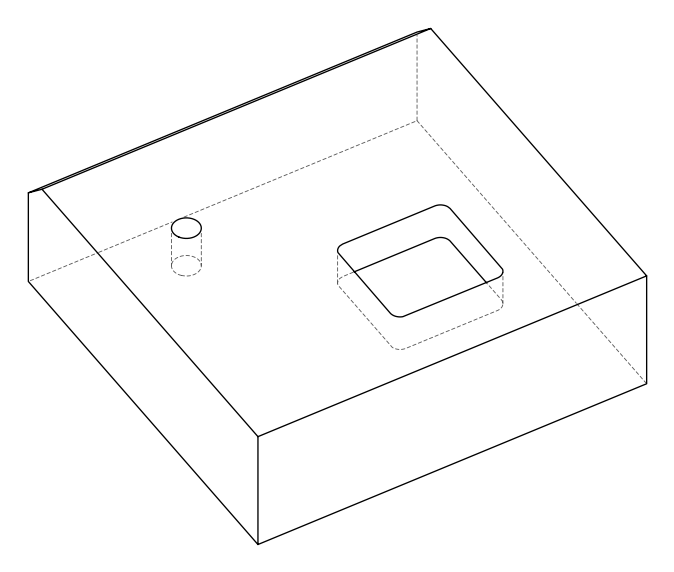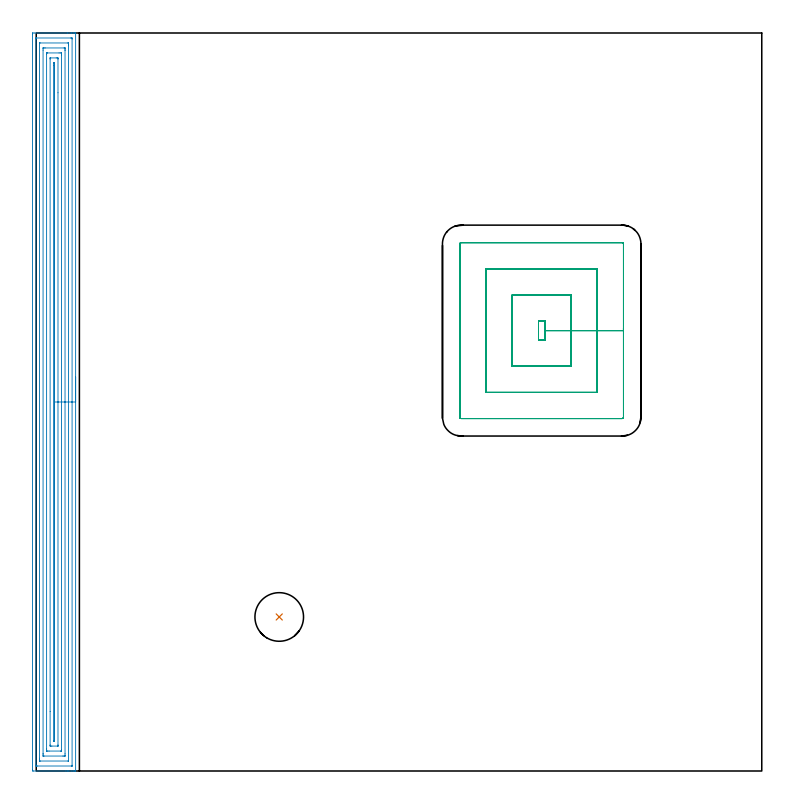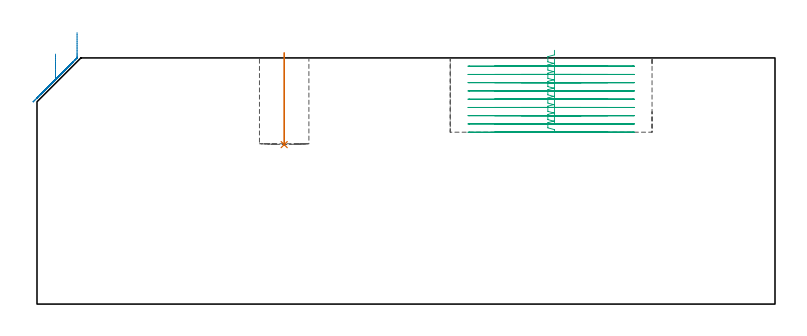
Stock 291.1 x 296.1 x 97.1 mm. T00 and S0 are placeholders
(PLAN: 3 operations, 2 tool changes, 28.9 min)
(1 INDEXABLE_INSERT_DRILL_BLIND_HOLE_FROM_SOLID | STEP1POCKET | NXT0302_010 | 0.15 min | 10134 mm3)
(2 AREA_MILL | FG_CHAMFER_SURFACE | UGT0205_001 | 16.78 min | 44311 mm3)
(3 MILL_RECTANGULAR_POCKET | POCKET_RECTANGULAR_STRAIGHT | UGT0201_132 | Follow Part, ap 3.5, ae 75% | 12.01 min | 195913 mm3)
(TOOL NXT0302_010 | Index. Insert Drill 19.5mm [880-D1950L25-05] | D19.5 PA176 FL98 Z2)
(TOOL UGT0205_001 | Chamfer Mill 20 x 3 x 45 deg. | D20 FL50 Z2)
(TOOL UGT0201_132 | Carbide End Mill 14.0 | D14 FL30 Z4)
(OP 1 INDEXABLE_INSERT_DRILL_BLIND_HOLE_FROM_SOLID)
G17 G21 G94 G90
T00 M6
G54
G17 G0 G90 X97.5 Y61.8 S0 M3
G43 Z107.1 H1
G94 G81 G98 Z62.9 F250. R99.1
G80
M5
M2
(OP 2 AREA_MILL)
G17 G21 G94 G90
T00 M6
G54
G17 G0 G90 X15.8 Y158.05 S1061 M3
G43 Z107.1 H0
G94 G1 Y158.012 Z106.228 F250.
Y157.898 Z105.363
Y157.709 Z104.512
Y157.447 Z103.68
Y157.113 Z102.874
Y156.71 Z102.1
Y156.241 Z101.364
Y155.71 Z100.672
Y155.121 Z100.029
Y154.478 Z99.439
Y153.786 Z98.908
Y153.05 Z98.44
Y152.276 Z98.037
Y151.47 Z97.703
Y150.638 Z97.441
Y149.786 Z97.252
Y148.922 Z97.138
Y148.05 Z97.1
Y0.174
X15.797 Y0.01 Z97.088
X15.738 Y0.007 Z97.03
X15.324 Y0. Z96.623
X14.988 Z96.287
X14.294 Z95.589
X13.054 Z94.351
X12.508 Z93.803
X11.888 Z93.183
X-1.16 Z80.137
X-1.492 Y0.01 Z79.806
X-1.499 Y0.34 Z79.799
Y0.355
Y295.48 Z79.801
X-1.494 Y296.087 Z79.804
X-1.492 Y296.093 Z79.806
X-0.887 Y296.1 Z80.41
X12.508 Z93.803
X13.947 Z95.243
X14.294 Z95.589
X14.988 Z96.287
X15.324 Z96.624
X15.738 Y296.093 Z97.03
X15.805 Y296.09 Z97.095
X15.8 Y295.93 Z97.1
Y148.05
X14.386 Z95.686
X14.385 Y2.316 Z95.685
X14.384 Y2.224 Z95.684
X14.379 Y2.041 Z95.679
X14.376 Y2.008 Z95.676
X14.369 Y2.006 Z95.669
X14.345 Y2.003 Z95.645
X14.294 Y2.001 Z95.594
X0.412 Z81.712
X0.006 Y2.007 Z81.306
X-0.051 Y2.01 Z81.249
X-0.079 Y2.017 Z81.221
X-0.086 Y2.407 Z81.214
X-0.085 Y293.784 Z81.215
X-0.084 Y293.876 Z81.216
X-0.079 Y294.059 Z81.221
X-0.076 Y294.092 Z81.224
X-0.069 Y294.094 Z81.231
X-0.045 Y294.097 Z81.255
X0.006 Y294.099 Z81.306
X13.888 Z95.188
X14.294 Y294.093 Z95.594
X14.351 Y294.09 Z95.651
X14.379 Y294.082 Z95.679
X14.385 Y293.693 Z95.685
X14.386 Y148.05 Z95.686
X12.971 Z94.271
Y4.194
X12.97 Y4.078 Z94.27
X12.967 Y4.022 Z94.267
X12.966 Y4.014 Z94.266
X12.951 Y4.01 Z94.251
X12.896 Y4.005 Z94.196
X12.702 Y4.001 Z94.002
X1.598 Y4. Z82.898
X1.468 Y4.002 Z82.768
X1.365 Y4.007 Z82.665
X1.336 Y4.01 Z82.636
X1.334 Y4.016 Z82.634
X1.332 Y4.04 Z82.632
X1.33 Y4.194 Z82.63
X1.329 Y4.658 Z82.629
X1.328 Y5.088 Z82.628
X1.329 Y291.906 Z82.629
X1.33 Y292.022 Z82.63
X1.333 Y292.078 Z82.633
X1.334 Y292.086 Z82.634
X1.349 Y292.09 Z82.649
X1.404 Y292.095 Z82.704
X1.598 Y292.1 Z82.898
X12.702 Y292.099 Z94.002
X12.832 Y292.098 Z94.132
X12.935 Y292.093 Z94.235
X12.964 Y292.09 Z94.264
X12.966 Y292.084 Z94.266
X12.968 Y292.06 Z94.268
X12.97 Y291.906 Z94.27
X12.971 Y291.442 Z94.271
Y291.012
Y148.05
X11.557 Z92.857
Y6.875
X11.553 Y6.043 Z92.853
X11.551 Y6.019 Z92.851
X11.54 Y6.01 Z92.84
X11.487 Y6.005 Z92.787
X11.378 Y6.002 Z92.678
X11.159 Y6. Z92.459
X10.722 Z92.022
X3.132 Z84.432
X2.919 Y6.001 Z84.219
X2.812 Y6.005 Z84.112
X2.761 Y6.01 Z84.061
X2.749 Y6.017 Z84.049
X2.748 Y6.035 Z84.048
X2.743 Y6.817 Z84.043
Y6.875
Y289.225
X2.747 Y290.057 Z84.047
X2.749 Y290.082 Z84.049
X2.76 Y290.09 Z84.06
X2.813 Y290.095 Z84.113
X2.922 Y290.098 Z84.222
X3.141 Y290.1 Z84.441
X3.578 Z84.878
X11.168 Z92.468
X11.381 Y290.099 Z92.681
X11.488 Y290.095 Z92.788
X11.539 Y290.09 Z92.839
X11.551 Y290.083 Z92.851
X11.552 Y290.065 Z92.852
X11.557 Y289.283 Z92.857
Y289.225
Y148.05
X10.143 Z91.443
X10.142 Y8.662 Z91.442
X10.141 Y8.35 Z91.441
X10.136 Y8.035 Z91.436
X10.133 Y8.009 Z91.433
X10.118 Y8.006 Z91.418
X10.077 Y8.003 Z91.377
X9.994 Y8.001 Z91.294
X9.829 Y8. Z91.129
X5.132 Z86.432
X4.471 Y8.002 Z85.771
X4.236 Y8.004 Z85.536
X4.175 Y8.01 Z85.475
X4.164 Y8.027 Z85.464
X4.161 Y8.078 Z85.461
X4.158 Y8.662 Z85.458
X4.157 Y8.976 Z85.457
X4.158 Y287.438 Z85.458
X4.159 Y287.75 Z85.459
X4.164 Y288.065 Z85.464
X4.167 Y288.091 Z85.467
X4.182 Y288.094 Z85.482
X4.223 Y288.097 Z85.523
X4.306 Y288.099 Z85.606
X4.471 Y288.1 Z85.771
X9.168 Z90.468
X9.829 Y288.098 Z91.129
X10.064 Y288.096 Z91.364
X10.125 Y288.09 Z91.425
X10.136 Y288.073 Z91.436
X10.138 Y288.022 Z91.438
X10.142 Y287.438 Z91.442
X10.143 Y287.124 Z91.443
Y148.05
X8.729 Z90.029
X8.728 Y10.449 Z90.028
X8.725 Y10.106 Z90.025
X8.722 Y10.022 Z90.022
X8.721 Y10.01 Z90.021
X8.695 Y10.006 Z89.995
X8.641 Y10.003 Z89.941
X8.491 Y10. Z89.791
X6.257 Z87.557
X5.811 Y10.002 Z87.111
X5.622 Y10.007 Z86.922
X5.583 Y10.01 Z86.883
X5.578 Y10.078 Z86.878
X5.574 Y10.239 Z86.874
X5.572 Y10.449 Z86.872
X5.571 Y23.877 Z86.871
X5.572 Y285.651 Z86.872
X5.575 Y285.994 Z86.875
X5.577 Y286.078 Z86.877
X5.579 Y286.09 Z86.879
X5.605 Y286.094 Z86.905
X5.659 Y286.097 Z86.959
X5.809 Y286.1 Z87.109
X8.043 Z89.343
X8.489 Y286.098 Z89.789
X8.678 Y286.093 Z89.978
X8.717 Y286.09 Z90.017
X8.722 Y286.022 Z90.022
X8.726 Y285.861 Z90.026
X8.728 Y285.651 Z90.028
X8.729 Y272.129 Z90.029
Y148.05
X7.315 Z88.615
X7.314 Y12.236 Z88.614
X7.312 Y12.073 Z88.612
X7.309 Y12.018 Z88.609
X7.306 Y12.01 Z88.606
X7.297 Y12.006 Z88.597
X7.268 Y12.003 Z88.568
X7.15 Y12.001 Z88.45
X7.071 Y12.003 Z88.371
X7.009 Y12.007 Z88.309
X6.995 Y12.01 Z88.295
X6.992 Y12.026 Z88.292
X6.989 Y12.071 Z88.289
X6.986 Y12.236 Z88.286
X6.985 Y283.135 Z88.285
X6.988 Y283.864 Z88.288
X6.99 Y284.025 Z88.29
X6.992 Y284.076 Z88.292
X7.033 Y284.09 Z88.333
X7.15 Y284.096 Z88.45
X7.229 Z88.529
X7.291 Y284.093 Z88.591
X7.305 Y284.09 Z88.605
X7.308 Y284.074 Z88.608
X7.311 Y284.029 Z88.611
X7.314 Y283.864 Z88.614
X7.315 Y148.05 Z88.615
Y147.178 Z88.653
Y146.313 Z88.767
Y145.462 Z88.955
Y144.63 Z89.218
Y143.824 Z89.552
Y143.05 Z89.954
Y142.314 Z90.423
Y141.622 Z90.954
Y140.979 Z91.544
Y140.39 Z92.187
Y139.858 Z92.879
Y139.39 Z93.615
Y138.987 Z94.388
Y138.653 Z95.194
Y138.391 Z96.026
Y138.202 Z96.878
Y138.088 Z97.743
Y138.05 Z98.615
G0 Z107.1
M5
M2
(OP 3 MILL_RECTANGULAR_POCKET)
G17 G21 G94 G90
T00 M6
G54
G17 G0 G90 X204.1 Y173.754 S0 M3
G43 Z107.1 H0
Z100.1
G94 G1 Y180.5 Z98.292 F250.
X201.5 Z97.596
Y172.9 Z95.559
X204.1 Z94.863
Y176.7 Z93.844
Y180.5 F500.
X201.5
Y172.9
X204.1
Y176.7
X214.6
Y191.
X191.
Y162.4
X214.6
Y176.7
X225.1
Y201.5
X180.5
Y151.9
X225.1
Y176.7
X235.6
Y211.5
G3 X235.1 Y212. R0.5
G1 X170.5
G3 X170. Y211.5 R0.5
G1 Y141.9
G3 X170.5 Y141.4 R0.5
G1 X235.1
G3 X235.6 Y141.9 R0.5
G1 Y176.7
Y177.7
G0 X204.1 Y173.754 Z96.844
G1 Y180.5 Z95.037 F250.
X201.5 Z94.34
Y172.9 Z92.304
X204.1 Z91.607
Y176.7 Z90.589
Y180.5 F500.
X201.5
Y172.9
X204.1
Y176.7
X214.6
Y191.
X191.
Y162.4
X214.6
Y176.7
X225.1
Y201.5
X180.5
Y151.9
X225.1
Y176.7
X235.6
Y211.5
G3 X235.1 Y212. R0.5
G1 X170.5
G3 X170. Y211.5 R0.5
G1 Y141.9
G3 X170.5 Y141.4 R0.5
G1 X235.1
G3 X235.6 Y141.9 R0.5
G1 Y176.7
Y177.7
G0 X204.1 Y173.754 Z93.589
G1 Y180.5 Z91.781 F250.
X201.5 Z91.085
Y172.9 Z89.048
X204.1 Z88.351
Y176.7 Z87.333
Y180.5 F500.
X201.5
Y172.9
X204.1
Y176.7
X214.6
Y191.
X191.
Y162.4
X214.6
Y176.7
X225.1
Y201.5
X180.5
Y151.9
X225.1
Y176.7
X235.6
Y211.5
G3 X235.1 Y212. R0.5
G1 X170.5
G3 X170. Y211.5 R0.5
G1 Y141.9
G3 X170.5 Y141.4 R0.5
G1 X235.1
G3 X235.6 Y141.9 R0.5
G1 Y176.7
Y177.7
G0 X204.1 Y173.754 Z90.333
G1 Y180.5 Z88.526 F250.
X201.5 Z87.829
Y172.9 Z85.793
X204.1 Z85.096
Y176.7 Z84.078
Y180.5 F500.
X201.5
Y172.9
X204.1
Y176.7
X214.6
Y191.
X191.
Y162.4
X214.6
Y176.7
X225.1
Y201.5
X180.5
Y151.9
X225.1
Y176.7
X235.6
Y211.5
G3 X235.1 Y212. R0.5
G1 X170.5
G3 X170. Y211.5 R0.5
G1 Y141.9
G3 X170.5 Y141.4 R0.5
G1 X235.1
G3 X235.6 Y141.9 R0.5
G1 Y176.7
Y177.7
G0 X204.1 Y173.754 Z87.078
G1 Y180.5 Z85.27 F250.
X201.5 Z84.573
Y172.9 Z82.537
X204.1 Z81.84
Y176.7 Z80.822
Y180.5 F500.
X201.5
Y172.9
X204.1
Y176.7
X214.6
Y191.
X191.
Y162.4
X214.6
Y176.7
X225.1
Y201.5
X180.5
Y151.9
X225.1
Y176.7
X235.6
Y211.5
G3 X235.1 Y212. R0.5
G1 X170.5
G3 X170. Y211.5 R0.5
G1 Y141.9
G3 X170.5 Y141.4 R0.5
G1 X235.1
G3 X235.6 Y141.9 R0.5
G1 Y176.7
Y177.7
G0 X204.1 Y173.754 Z83.822
G1 Y180.5 Z82.015 F250.
X201.5 Z81.318
Y172.9 Z79.282
X204.1 Z78.585
Y176.7 Z77.567
Y180.5 F500.
X201.5
Y172.9
X204.1
Y176.7
X214.6
Y191.
X191.
Y162.4
X214.6
Y176.7
X225.1
Y201.5
X180.5
Y151.9
X225.1
Y176.7
X235.6
Y211.5
G3 X235.1 Y212. R0.5
G1 X170.5
G3 X170. Y211.5 R0.5
G1 Y141.9
G3 X170.5 Y141.4 R0.5
G1 X235.1
G3 X235.6 Y141.9 R0.5
G1 Y176.7
Y177.7
G0 X204.1 Y173.754 Z80.567
G1 Y180.5 Z78.759 F250.
X201.5 Z78.062
Y172.9 Z76.026
X204.1 Z75.329
Y176.7 Z74.311
Y180.5 F500.
X201.5
Y172.9
X204.1
Y176.7
X214.6
Y191.
X191.
Y162.4
X214.6
Y176.7
X225.1
Y201.5
X180.5
Y151.9
X225.1
Y176.7
X235.6
Y211.5
G3 X235.1 Y212. R0.5
G1 X170.5
G3 X170. Y211.5 R0.5
G1 Y141.9
G3 X170.5 Y141.4 R0.5
G1 X235.1
G3 X235.6 Y141.9 R0.5
G1 Y176.7
Y177.7
G0 X204.1 Y173.754 Z77.311
G1 Y180.5 Z75.504 F250.
X201.5 Z74.807
Y172.9 Z72.77
X204.1 Z72.074
Y176.7 Z71.056
Y180.5 F500.
X201.5
Y172.9
X204.1
Y176.7
X214.6
Y191.
X191.
Y162.4
X214.6
Y176.7
X225.1
Y201.5
X180.5
Y151.9
X225.1
Y176.7
X235.6
Y211.5
G3 X235.1 Y212. R0.5
G1 X170.5
G3 X170. Y211.5 R0.5
G1 Y141.9
G3 X170.5 Y141.4 R0.5
G1 X235.1
G3 X235.6 Y141.9 R0.5
G1 Y176.7
Y177.7
G0 X204.1 Y173.754 Z74.056
G1 Y180.5 Z72.248 F250.
X201.5 Z71.551
Y172.9 Z69.515
X204.1 Z68.818
Y176.7 Z67.8
Y180.5 F500.
X201.5
Y172.9
X204.1
Y176.7
X214.6
Y191.
X191.
Y162.4
X214.6
Y176.7
X225.1
Y201.5
X180.5
Y151.9
X225.1
Y176.7
X235.6
Y211.5
G3 X235.1 Y212. R0.5
G1 X170.5
G3 X170. Y211.5 R0.5
G1 Y141.9
G3 X170.5 Y141.4 R0.5
G1 X235.1
G3 X235.6 Y141.9 R0.5
G1 Y176.7
Y177.7
G0 Z107.1
M5
M2
